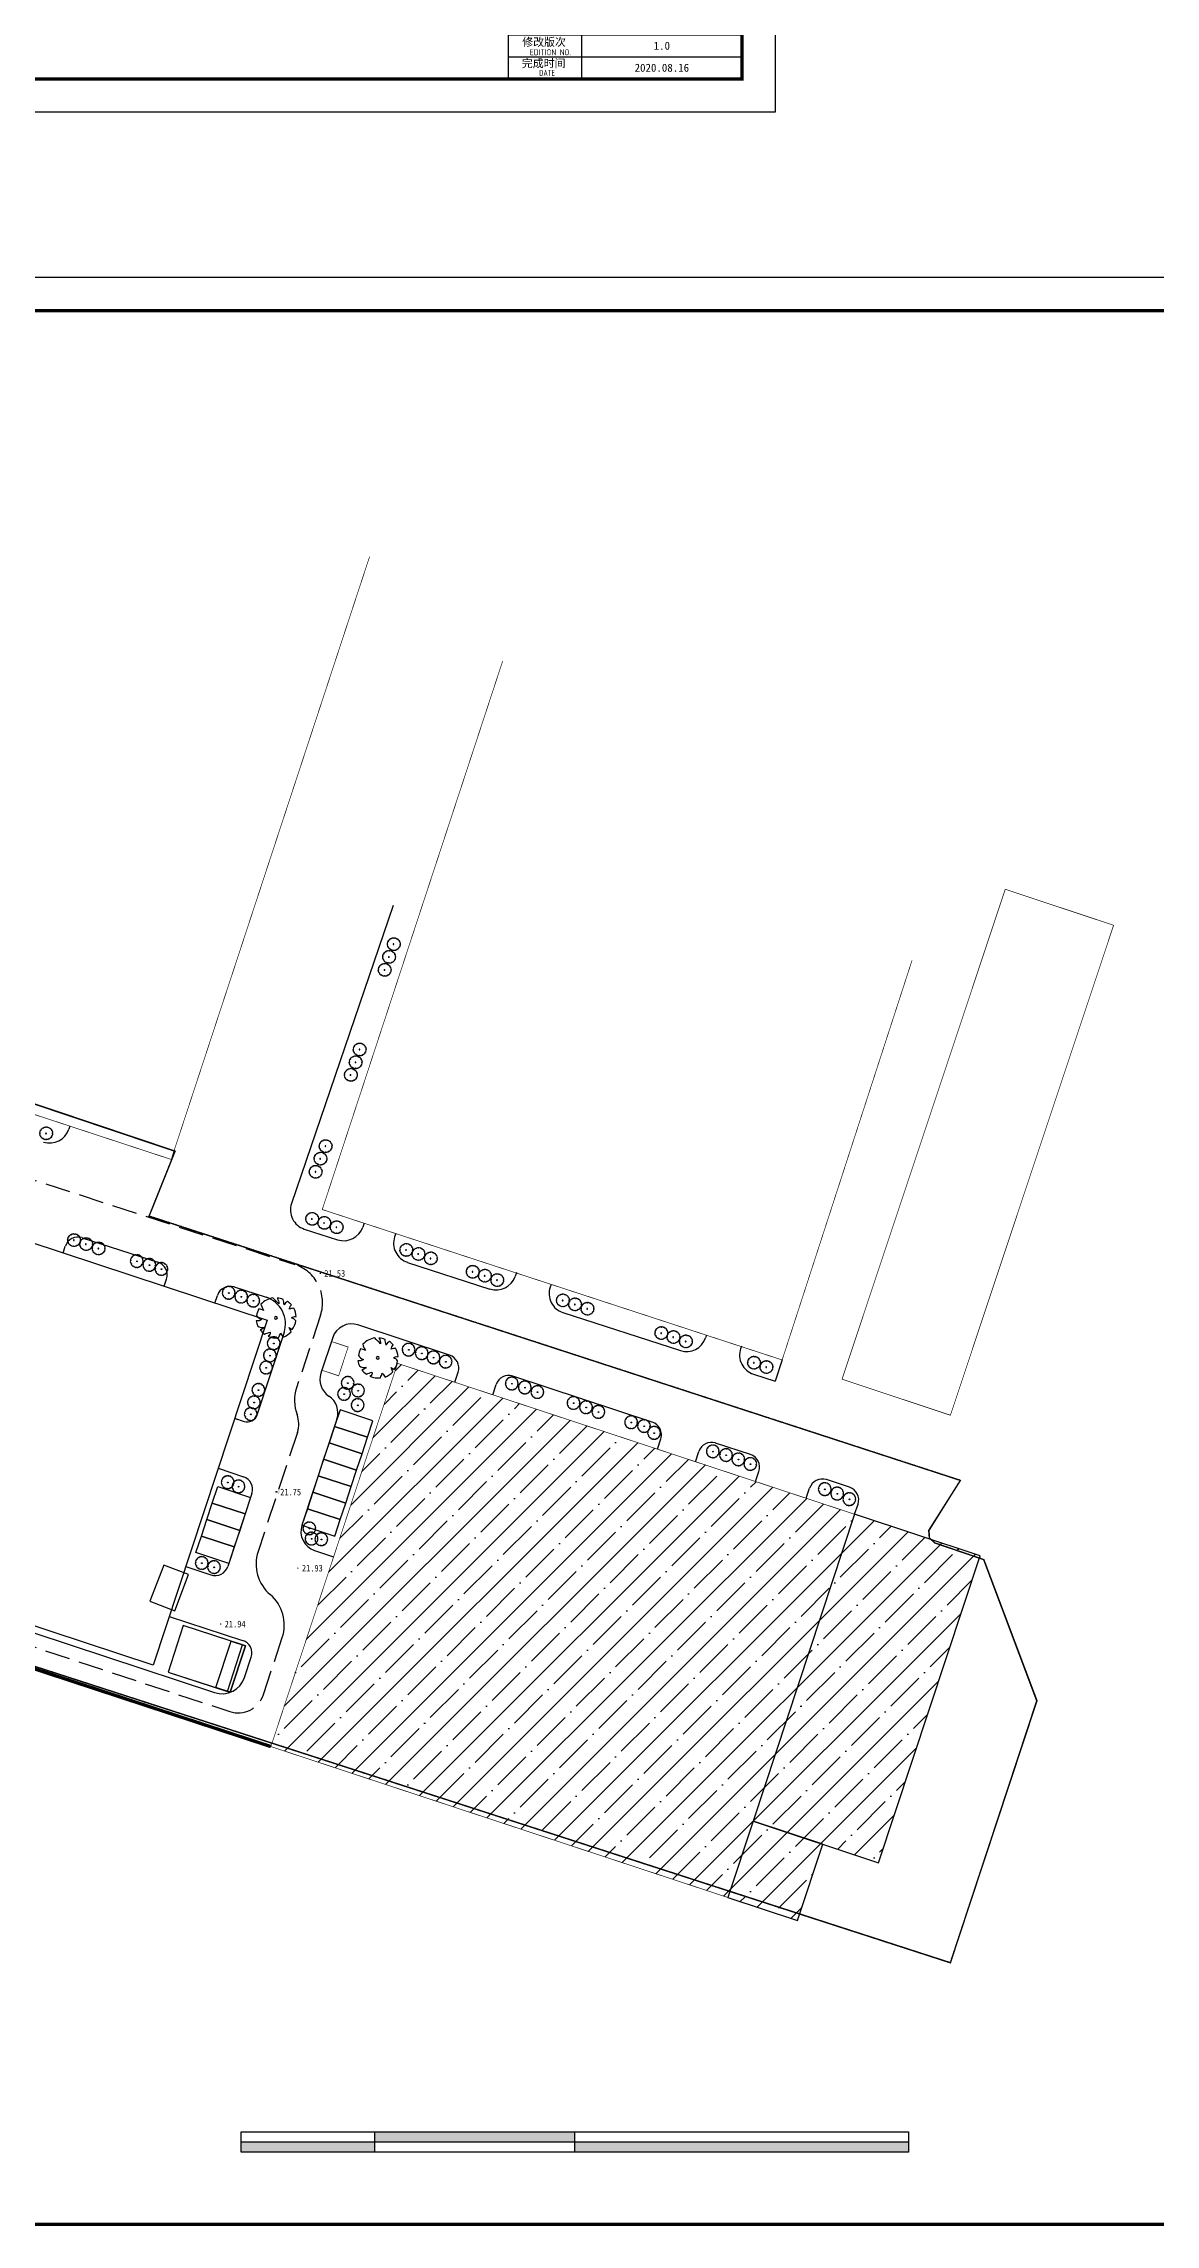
# Model space of a CAD drawing. Extents: x 422613 to 426483, y 3454133 to 3456790.
# Drawn here: x 424231 to 424397.6, y 3456098.4 to 3456425.4 of the extents above; entities that cross this region are included whole.
import ezdxf
from ezdxf.enums import TextEntityAlignment as Align

# ---------------------------------------------------------------- set-up
doc = ezdxf.new("R2010")
doc.units = 0
doc.header["$LTSCALE"] = 0.5
doc.header["$PDSIZE"] = 0.2
doc.linetypes.add('ACAD_ISO10W100', pattern=[18, 12, -3, 0, -3])
doc.linetypes.add('DASH', pattern=[0.35, 0.25, -0.1])
doc.layers.get('0').update_dxf_attribs({"linetype": 'CONTINUOUS'})
for name, color, linetype in [('0 - 新建建筑', 7, 'CONTINUOUS'), ('0 - 绿化2', 74, 'CONTINUOUS'), ('0 - 规划--用地红线', 6, 'CONTINUOUS'), ('AXIS_外部', 171, 'CONTINUOUS'), ('GCD', 1, 'CONTINUOUS'), ('JMD', 6, 'CONTINUOUS'), ('LV', 8, 'CONTINUOUS'), ('PKNG-TSRP', 83, 'CONTINUOUS'), ('PUB_TITLE', 4, 'CONTINUOUS'), ('TK', 7, 'CONTINUOUS'), ('TREE', 3, 'CONTINUOUS'), ('ZDH', 1, 'CONTINUOUS'), ('围墙线', 32, 'CONTINUOUS')]:
    doc.layers.add(name, color=color, linetype=linetype)
doc.styles.add('-宋体', font='', dxfattribs={"width": 0.8})
doc.styles.add('HT', font='rd.shx', dxfattribs={"bigfont": 'ht.shx'})
doc.styles.add('ROMANS', font='romans', dxfattribs={"width": 0.65, "height": 231.275})
doc.styles.get("Standard").update_dxf_attribs({"font": 'rs.shx', "bigfont": 'hztxt.shx'})
doc.styles.add('TSSD_REIN', font='tssdeng.shx', dxfattribs={"width": 0.7, "bigfont": 'tssdchn.shx'})
doc.styles.add('图签宋体', font='', dxfattribs={"height": 300})
doc.styles.add('图签黑体', font='simhei.ttf', dxfattribs={"height": 550})
doc.styles.add('宋体', font='')
doc.styles.add('正等线体', font='simhei.ttf')
doc.styles.get('-宋体').set_extended_font_data('SimSun')
doc.styles.get('图签宋体').set_extended_font_data('NSimSun')
doc.styles.get('宋体').set_extended_font_data('SimSun')
doc.linetypes.add('FENCELINE2', pattern='A,0.25,-0.1,[132,ltypeshp.shx,S=0.1,R=0,X=-0.1,Y=0],-0.1,1', length=1.45)

# ---------------------------------------------------------------- blocks, each defined once
blk = doc.blocks.new('$plan$00003853')
at = {"layer": '0 - 绿化2', "color": 8}
blk.add_lwpolyline([(227, 1020, -0.0647787), (482, 928, -0.1405018), (396, 691, 0.0226934), (675, 782, -0.0794517), (887, 533, 0.1678905), (592, 468, 0.0273152), (999, 345, -0.1722772), (998, -362, -0.0667229), (654, -389, -0.0623047), (849, -572, -0.091342), (592, -836, -0.1434388), (285, -705, 0.2132934), (366, -986, -0.068191), (89, -1047, -0.2787536), (-132, -757, 0.2212102), (-146, -1029, -0.0810685), (-464, -929, 0.0348218), (-501, -626, 0.431768), (-644, -818, -0.134445), (-967, -375, -0.0548289), (-808, -178, 0.035323), (-1051, -141, -0.1158472), (-1001, 342), (-767, 368), (-931, 457, -0.1207895), (-611, 836, -0.1929538), (-378, 705, 0.2486704), (-432, 953, -0.109754), (15, 1047, -0.045563), (77, 823, 0.1661264)], format="xyb", close=True, dxfattribs=at)
blk.add_circle((13, -7), 75.6, dxfattribs=at)
blk = doc.blocks.new('BRANCHD', base_point=(0.5, 0.5))
for p, q in [((0.95, 0.74), (0.93, 0.75)), ((0.96, 0.69), (0.95, 0.74)), ((0.97, 0.69), (0.96, 0.69)), ((0.99, 0.67), (0.97, 0.69)), ((0.97, 0.59), (0.99, 0.59)), ((0.97, 0.57), (0.97, 0.59)), ((1.01, 0.55), (0.97, 0.57)), ((0.98, 0.65), (0.99, 0.67)), ((1, 0.62), (0.98, 0.65)), ((0.99, 0.59), (1, 0.62)), ((1, 0.5), (1.01, 0.52)), ((1.01, 0.52), (1.01, 0.55))]:
    blk.add_line(p, q)
blk = doc.blocks.new('M_F16')
at = {"xscale": 1016, "yscale": 1016, "zscale": 1016}
for rotation in [150, 180, 120, 90, 59.99999999999999, 30, 330.0000000000001, 210, 240, 270, 300.0000000000001]:
    blk.add_blockref('BRANCHD', (3, 9), dxfattribs=dict(at, rotation=rotation))
blk.add_blockref('BRANCHD', (3, 9), dxfattribs=at)
at = {"width": 0.8, "flags": 9}
for tag in ['YSIZE', 'XSIZE']:
    blk.add_attdef(tag, (0, 0), '', height=0.2, dxfattribs=at)
blk = doc.blocks.new('SHU1')
at = {"layer": 'LV'}
for radius in [137, 92.1]:
    blk.add_circle((214, 644), radius, dxfattribs=at)
at = {"layer": 'LV', "xscale": 4.5, "yscale": 4.5, "zscale": 4.5}
blk.add_blockref('M_F16', (267, 678), dxfattribs=at)
blk = doc.blocks.new('GC200')
at = {"linetype": 'Continuous', "const_width": 0.2, "flags": 128}
blk.add_lwpolyline([(-0.1, 0, 1), (0.1, 0, 1)], format="xyb", close=True, dxfattribs=at)
blk = doc.blocks.new('A$C7F6F64A1')
h = blk.add_hatch(color=256)
h.paths.add_polyline_path([(20.95, 7.35), (0.95, 7.35), (0.95, 5.85), (20.95, 5.85)])
h.paths.add_polyline_path([(50.95, 8.85), (20.95, 8.85), (20.95, 7.35), (50.95, 7.35)])
h.paths.add_polyline_path([(100.95, 7.35), (50.95, 7.35), (50.95, 5.85), (100.95, 5.85)])
for p, q in [((0.95, 5.85), (0.95, 8.85)), ((0.95, 7.35), (100.95, 7.35)), ((20.95, 5.85), (20.95, 8.85)), ((50.95, 5.85), (50.95, 8.85))]:
    blk.add_line(p, q)
blk.add_lwpolyline([(0.95, 8.85), (100.95, 8.85), (100.95, 5.85), (0.95, 5.85)], close=True)
blk = doc.blocks.new('GeYuanFrame_78423512', base_point=(20.09, 4.53))
at = {"layer": 'TK'}
blk.add_lwpolyline([(20.09, 4.53), (20.09, 598.53), (861.09, 598.53), (861.09, 4.53)], close=True, dxfattribs=at)
at = {"layer": 'TK', "const_width": 1}
blk.add_lwpolyline([(45.09, 588.53), (851.09, 588.53), (851.09, 14.53), (45.09, 14.53)], close=True, dxfattribs=at)
blk = doc.blocks.new('A$C053D6479')
at = {"layer": 'PUB_TITLE'}
h = blk.add_hatch(color=256, dxfattribs=at)
h.dxf.hatch_style = 1
edge = h.paths.add_edge_path()
edge.add_spline(control_points=[(1310, 579), (1216, 662), (1118, 742), (1026, 827)], knot_values=[14, 14, 14, 14, 15, 15, 15, 15], degree=3, periodic=0)
edge.add_spline(control_points=[(1026, 827), (1105, 920), (1188, 1008), (1266, 1102)], knot_values=[13, 13, 13, 13, 14, 14, 14, 14], degree=3, periodic=0)
edge.add_spline(control_points=[(1266, 1102), (1258, 1111), (1249, 1119), (1239, 1116)], knot_values=[12, 12, 12, 12, 13, 13, 13, 13], degree=3, periodic=0)
edge.add_spline(control_points=[(1239, 1116), (1210, 1107), (1179, 1092), (1144, 1077)], knot_values=[11, 11, 11, 11, 12, 12, 12, 12], degree=3, periodic=0)
edge.add_spline(control_points=[(1144, 1077), (1109, 1063), (1069, 1053), (1047, 1038)], knot_values=[10, 10, 10, 10, 11, 11, 11, 11], degree=3, periodic=0)
edge.add_spline(control_points=[(1047, 1038), (1028, 1026), (1007, 992), (991, 972)], knot_values=[9, 9, 9, 9, 10, 10, 10, 10], degree=3, periodic=0)
edge.add_spline(control_points=[(991, 972), (942, 913), (899, 868), (849, 810)], knot_values=[8, 8, 8, 8, 9, 9, 9, 9], degree=3, periodic=0)
edge.add_spline(control_points=[(849, 810), (842, 801), (822, 776), (822, 775)], knot_values=[7, 7, 7, 7, 8, 8, 8, 8], degree=3, periodic=0)
edge.add_spline(control_points=[(822, 775), (823, 771), (848, 752), (859, 744)], knot_values=[6, 6, 6, 6, 7, 7, 7, 7], degree=3, periodic=0)
edge.add_spline(control_points=[(859, 744), (949, 670), (1035, 592), (1122, 521)], knot_values=[5, 5, 5, 5, 6, 6, 6, 6], degree=3, periodic=0)
edge.add_spline(control_points=[(1122, 521), (1153, 527), (1185, 530), (1217, 533)], knot_values=[4, 4, 4, 4, 5, 5, 5, 5], degree=3, periodic=0)
edge.add_spline(control_points=[(1217, 533), (1246, 535), (1293, 532), (1316, 542)], knot_values=[3, 3, 3, 3, 4, 4, 4, 4], degree=3, periodic=0)
edge.add_spline(control_points=[(1316, 542), (1327, 547), (1338, 565), (1349, 579)], knot_values=[2, 2, 2, 2, 3, 3, 3, 3], degree=3, periodic=0)
edge.add_spline(control_points=[(1349, 579), (1423, 670), (1507, 759), (1572, 848)], knot_values=[1, 1, 1, 1, 2, 2, 2, 2], degree=3, periodic=0)
edge.add_spline(control_points=[(1572, 848), (1564, 852), (1561, 861), (1551, 862)], knot_values=[0, 0, 0, 0, 1, 1, 1, 1], degree=3, periodic=0)
edge.add_spline(control_points=[(1551, 862), (1469, 769), (1393, 671), (1310, 579)], knot_values=[15, 15, 15, 15, 16, 16, 16, 16], degree=3, periodic=0)
at = {"layer": 'TK'}
for points, knots in [([(1031, 1298), (1066, 1286), (1054, 1262), (1045, 1224), (1036, 1188), (1031, 1158), (1024, 1121), (1020, 1104), (1017, 1085), (1012, 1071), (1004, 1052), (976, 1026), (956, 1003), (906, 946), (866, 899), (814, 839), (806, 829), (789, 806), (787, 806), (777, 804), (728, 856), (719, 864), (651, 922), (580, 978), (514, 1036), (509, 1106), (488, 1176), (479, 1247), (570, 1343), (663, 1436), (758, 1526), (764, 1523), (768, 1518), (774, 1515), (693, 1422), (599, 1343), (520, 1249), (607, 1171), (698, 1096), (789, 1021), (874, 1109), (950, 1206), (1031, 1298)], [0, 0, 0, 0, 1, 1, 1, 2, 2, 2, 3, 3, 3, 4, 4, 4, 5, 5, 5, 6, 6, 6, 7, 7, 7, 8, 8, 8, 9, 9, 9, 10, 10, 10, 11, 11, 11, 12, 12, 12, 13, 13, 13, 14, 14, 14, 14]), ([(555, 949), (624, 891), (699, 833), (760, 773), (689, 691), (614, 604), (539, 517), (529, 505), (516, 487), (506, 482), (492, 475), (469, 472), (452, 467), (416, 456), (383, 448), (342, 438), (323, 433), (297, 422), (293, 440), (291, 452), (313, 470), (322, 480), (400, 566), (477, 652), (553, 736), (460, 815), (366, 894), (270, 970), (183, 883), (101, 791), (16, 703), (-18, 714), (9, 735), (28, 755), (103, 838), (192, 930), (266, 1005), (319, 1009), (387, 1005), (442, 1007), (456, 1008), (472, 1011), (485, 1007), (507, 1000), (534, 967), (555, 949)], [0, 0, 0, 0, 1, 1, 1, 2, 2, 2, 3, 3, 3, 4, 4, 4, 5, 5, 5, 6, 6, 6, 7, 7, 7, 8, 8, 8, 9, 9, 9, 10, 10, 10, 11, 11, 11, 12, 12, 12, 13, 13, 13, 14, 14, 14, 15, 15, 15, 15]), ([(1097, 490), (1100, 425), (1106, 361), (1107, 294), (1018, 207), (925, 121), (830, 33), (818, 21), (800, 0), (787, 0), (768, -1), (725, 49), (712, 60), (662, 103), (616, 143), (568, 186), (545, 207), (518, 224), (499, 250), (501, 259), (511, 261), (516, 267), (609, 192), (696, 111), (785, 33), (883, 118), (977, 208), (1070, 298), (992, 373), (892, 456), (803, 534), (791, 544), (768, 561), (766, 569), (761, 588), (776, 634), (780, 655), (785, 690), (788, 721), (795, 746), (897, 661), (998, 576), (1097, 490)], [0, 0, 0, 0, 1, 1, 1, 2, 2, 2, 3, 3, 3, 4, 4, 4, 5, 5, 5, 6, 6, 6, 7, 7, 7, 8, 8, 8, 9, 9, 9, 10, 10, 10, 11, 11, 11, 12, 12, 12, 13, 13, 13, 14, 14, 14, 14]), ([(1551, 862), (1561, 861), (1564, 852), (1572, 848), (1507, 759), (1423, 670), (1349, 579), (1338, 565), (1327, 547), (1316, 542), (1293, 532), (1246, 535), (1217, 533), (1185, 530), (1153, 527), (1122, 521), (1035, 592), (949, 670), (859, 744), (848, 752), (823, 771), (822, 775), (822, 776), (842, 801), (849, 810), (899, 868), (942, 913), (991, 972), (1007, 992), (1028, 1026), (1047, 1038), (1069, 1053), (1109, 1063), (1144, 1077), (1179, 1092), (1210, 1107), (1239, 1116), (1249, 1119), (1258, 1111), (1266, 1102), (1188, 1008), (1105, 920), (1026, 827), (1118, 742), (1216, 662), (1310, 579), (1393, 671), (1469, 769), (1551, 862)], [0, 0, 0, 0, 1, 1, 1, 2, 2, 2, 3, 3, 3, 4, 4, 4, 5, 5, 5, 6, 6, 6, 7, 7, 7, 8, 8, 8, 9, 9, 9, 10, 10, 10, 11, 11, 11, 12, 12, 12, 13, 13, 13, 14, 14, 14, 15, 15, 15, 16, 16, 16, 16])]:
    blk.add_open_spline(points, degree=3, knots=knots, dxfattribs=at)
blk = doc.blocks.new('GeYuanFrame_87234304', base_point=(18.76, 4.34))
at = {"layer": 'PUB_TITLE'}
for points in [[(554.76, 235.14), (554.76, 292.54)], [(578.76, 235.14), (578.76, 292.54)], [(554.76, 202.14), (554.76, 229.64)], [(578.76, 202.14), (578.76, 229.64)], [(554.76, 14.34), (554.76, 111.14)]]:
    blk.add_lwpolyline(points, dxfattribs=at)
at = {"layer": 'TK'}
for p, q in [((43.76, 414.34), (602.76, 414.34)), ((532.76, 316.74), (602.76, 316.74)), ((532.76, 284.34), (602.76, 284.34)), ((532.76, 276.14), (602.76, 276.14)), ((532.76, 267.94), (602.76, 267.94)), ((532.76, 259.74), (602.76, 259.74)), ((532.76, 251.54), (602.76, 251.54)), ((532.76, 243.34), (602.76, 243.34)), ((532.76, 235.14), (602.76, 235.14)), ((532.76, 235.14), (602.76, 235.14)), ((532.76, 102.34), (602.76, 102.34)), ((532.76, 93.54), (602.76, 93.54)), ((532.76, 84.74), (554.76, 84.74)), ((532.76, 84.74), (602.76, 84.74)), ((532.76, 67.18), (602.76, 67.18)), ((532.76, 67.14), (602.76, 67.14)), ((532.76, 60.58), (602.76, 60.58)), ((532.76, 53.98), (602.76, 53.98)), ((532.76, 47.38), (602.76, 47.38)), ((532.76, 40.78), (602.76, 40.78)), ((532.76, 34.18), (602.76, 34.18)), ((532.76, 27.58), (602.76, 27.58)), ((532.76, 20.98), (602.76, 20.98)), ((532.76, 14.34), (602.76, 14.34))]:
    blk.add_line(p, q, dxfattribs=at)
for points in [[(18.76, 424.34), (612.76, 424.34), (612.76, 4.34), (18.76, 4.34), (18.76, 424.34)], [(532.76, 292.54), (602.76, 292.54)], [(532.76, 235.14), (602.76, 235.14)], [(532.76, 229.64), (602.76, 229.64)], [(532.76, 224.14), (602.76, 224.14)], [(532.76, 218.64), (602.76, 218.64)], [(532.76, 213.14), (602.76, 213.14)], [(532.76, 207.64), (602.76, 207.64)], [(532.76, 202.14), (602.76, 202.14)], [(532.76, 196.64), (602.76, 196.64)], [(532.76, 151.14), (602.76, 151.14)]]:
    blk.add_lwpolyline(points, dxfattribs=at)
at = {"layer": 'TK', "const_width": 1}
blk.add_lwpolyline([(602.76, 414.34), (43.76, 414.34), (43.76, 14.34), (602.76, 14.34)], close=True, dxfattribs=at)
at = {"layer": 'TK'}
for points, const_width in [([(532.76, 414.34), (532.76, 14.34)], 0.4), ([(532.76, 356.95), (602.76, 356.95)], 0.35), ([(532.76, 292.54), (602.76, 292.54)], 0.35), ([(532.76, 292.54), (602.76, 292.54)], 0.35), ([(532.76, 235.14), (602.76, 235.14)], 0.35), ([(532.76, 202.14), (602.76, 202.14)], 0.35), ([(532.76, 156.64), (602.76, 156.64)], 0.35), ([(532.76, 111.14), (602.76, 111.14)], 0.35), ([(532.76, 67.18), (602.76, 67.18)], 0.35)]:
    blk.add_lwpolyline(points, dxfattribs=dict(at, const_width=const_width))
at = {"layer": 'PUB_TITLE', "xscale": 0.01000000000021828, "yscale": 0.01000000000021828, "zscale": 0.01}
blk.add_blockref('A$C053D6479', (559.86, 336.08), dxfattribs=at)
at = {"layer": 'TK', "style": '图签宋体'}
for s, height, p in [('总平面', 2.4, (534.9, 409.1)), ('类   别', 2.4, (537.65, 287.9)), ('姓   名', 2.4, (560.87, 287.9)), ('签   名', 2.4, (584.35, 287.9)), ('审   定', 2.4, (537.65, 279.7)), ('审   核', 2.4, (537.65, 271.5)), ('项目负责人', 2.4, (535.8, 263.3)), ('专业负责人', 2.4, (535.56, 255.1)), ('校   对', 2.4, (538.06, 246.9)), ('设   计', 2.4, (538.03, 238.7)), ('专业会签', 2.4, (536.79, 231.05)), ('结  构', 1.44, (536.28, 221.42)), ('建  筑', 1.44, (536.28, 226.92)), ('给排水', 1.44, (536.28, 215.92)), ('电  气', 1.44, (536.28, 210.42)), ('暖  通', 1.44, (536.28, 204.92)), ('单 位 出 图 专 用 章 盖 章', 2.4, (544.39, 198.16)), ('本图未盖章无效', 2.4, (556.1, 158.51)), ('个 人 执 业 专 用 章 盖 章', 2.4, (545.19, 152.58)), ('本图未盖章无效', 2.4, (556.1, 113.01)), ('建设单位', 2.4, (537.06, 106.14)), ('工程名称', 2.4, (537.14, 97.93)), ('子项名称', 2.4, (537.52, 88.95)), ('图    名', 2.4, (537.3, 75.3)), ('工程编号', 2.4, (537.44, 63.58)), ('子项编号', 2.4, (537.44, 57)), ('专    业', 2.4, (537.68, 50.69)), ('图    号', 2.4, (537.69, 43.58)), ('设计阶段', 2.4, (537.12, 37.12)), ('比    例', 2.4, (537.26, 30.44)), ('修改版次', 2.4, (536.91, 24.22)), ('完成时间', 2.4, (536.79, 17.83))]:
    blk.add_text(s, height=height, dxfattribs=at).set_placement(p)
at = {"layer": 'TK'}
for s, height, style, width, p in [('SITE PLAN', 1.697, 'ROMANS', 0.76, (535.02, 406.31)), ('建筑行业（建筑工程）甲级           证书编号:A133002877', 2.2, '-宋体', 0.8, (533.67, 311.64)), ('风景园林工程设计专项甲级           证书编号:A133002877', 2.2, '-宋体', 0.8, (533.67, 307.62)), ('城乡规划编制资质乙级        证书编号:[浙]城规编(142069)', 2.2, '-宋体', 0.8, (533.67, 303.63)), ('市政行业（给水工程、排水工程）乙级 证书编号:A233029948', 2.2, '-宋体', 0.8, (533.67, 299.55)), ('市政行业（道路工程、桥梁工程）乙级 证书编号:A233029948', 2.2, '-宋体', 0.8, (533.67, 295.5)), ('CATEGORY', 1.8, 'TSSD_REIN', 0.7, (539.99, 284.98)), ('NAME', 1.8, 'TSSD_REIN', 0.7, (565.18, 284.98)), ('SIGNATURE', 1.8, 'TSSD_REIN', 0.7, (587.34, 284.98)), ('AUTHORIZED FOR ISSUE BY', 1.8, 'TSSD_REIN', 0.7, (533.79, 276.98)), ('REVIEWED BY', 1.8, 'TSSD_REIN', 0.7, (539.03, 268.72)), ('PROJECT DIRECTOR', 1.8, 'TSSD_REIN', 0.7, (537.22, 260.55)), ('DISCIPLINE RESPONSIBLE BY', 1.8, 'TSSD_REIN', 0.7, (533.25, 252.28)), ('CHECKED BY', 1.8, 'TSSD_REIN', 0.7, (539.42, 244.25)), ('DESIGNED BY', 1.8, 'TSSD_REIN', 0.7, (539.43, 236.08)), ('CONFIRMED BY', 1.8, 'TSSD_REIN', 0.7, (554.61, 231.23)), ('ARCHITECTURE', 1.08, 'TSSD_REIN', 0.7, (536.32, 225.15)), ('STRUCTURE', 1.08, 'TSSD_REIN', 0.7, (536.32, 219.65)), ('ARCHITECTURE', 1.08, 'TSSD_REIN', 0.7, (536.32, 214.15)), ('ARCHITECTURE', 1.08, 'TSSD_REIN', 0.7, (536.32, 208.65)), ('ARCHITECTURE', 1.08, 'TSSD_REIN', 0.7, (536.32, 203.15)), ('OWNER', 1.8, 'TSSD_REIN', 0.7, (541.65, 103.29)), ('PROJECT', 1.8, 'TSSD_REIN', 0.7, (540.19, 94.83)), ('SUB-PROJECT', 1.8, 'TSSD_REIN', 0.7, (539.53, 86.11)), ('DRAWING TITLE', 1.8, 'TSSD_REIN', 0.7, (538.64, 72.34)), ('PRO N0.', 1.8, 'TSSD_REIN', 0.7, (541.68, 60.96)), ('SUBITEM NO.', 1.8, 'TSSD_REIN', 0.7, (539.82, 54.39)), ('PROFESSIONAL', 1.8, 'TSSD_REIN', 0.8, (538.55, 47.95)), ('DRAWING NO.', 1.8, 'TSSD_REIN', 0.7, (539.86, 41.26)), ('STAGE', 1.8, 'TSSD_REIN', 0.7, (541.76, 34.84)), ('SCALE', 1.8, 'TSSD_REIN', 0.7, (542.05, 28.23)), ('EDITION NO.', 1.8, 'TSSD_REIN', 0.8, (539.2, 21.45)), ('DATE', 1.8, 'TSSD_REIN', 0.7, (542, 15.26))]:
    blk.add_text(s, height=height, dxfattribs=dict(at, style=style, width=width)).set_placement(p)
for s, height, style, width, p in [('浙江华越设计股份有限公司', 3.96, 'HT', 0.9, (567.74, 328.97)), ('ZHEJIANG HOY DESIGN CO.,LTD', 2.8, '图签黑体', 1.11, (567.73, 323.1))]:
    blk.add_text(s, height=height, dxfattribs=dict(at, style=style, width=width)).set_placement(p, align=Align.MIDDLE)
at = {"layer": 'TK', "char_height": 2.4, "attachment_point": 5, "style": '图签宋体'}
for s, insert, width in [('张矗', (566.76, 280.21), 24), ('朱光中', (566.76, 272.04), 24), ('钟高华', (566.76, 263.84), 24), ('朱光中', (566.76, 255.57), 24), ('吴成望', (566.76, 247.44), 24), ('陈凯', (566.76, 239.24), 24), ('安徽鑫普瑞复合材料有限公司', (578.76, 106.74), 48), ('安徽鑫普瑞复合材料有限公司新建厂区', (578.76, 97.94), 48), ('总平面布置图', (578.76, 89.14), 48), ('设计施工总说明', (578.76, 75.94), 48), ('2020-HYAJLF-0734', (578.76, 63.88), 48), ('2020-HYAJLF-0734S-a-001', (578.76, 57.28), 48), ('给排水', (578.76, 50.68), 48), ('水总施-01', (578.76, 44.08), 48), ('施工图设计', (578.76, 37.48), 48), ('1:0.5', (578.76, 30.88), 48), ('1.0', (578.76, 24.28), 48), ('2020.08.16', (578.76, 17.69), 48)]:
    blk.add_mtext(s, dxfattribs=dict(at, insert=insert, width=width))

msp = doc.modelspace()

# ---------------------------------------------------------------- hatches: boundary and pattern name
at = {"linetype": 'Continuous'}
h = msp.add_hatch(dxfattribs=at)
h.set_pattern_fill('ANSI35', color=8, scale=1.5, style=0)
h.set_pattern_definition([(45, (854.157, 546.0137), (-3.3675960454, 3.3675960454), []), (45, (857.5247, 546.0137), (-3.3675960454, 3.3675960454), [5.953125, -1.190625, 0, -1.190625])])
h.paths.add_polyline_path([(424284.05, 3456227.49), (424352.56, 3456204.86), (424333.57, 3456147.38), (424265.06, 3456170.02)])
h.paths.add_polyline_path([(424352.56, 3456204.86), (424371.36, 3456198.65), (424356.15, 3456152.61), (424347.78, 3456155.37), (424344.01, 3456143.93), (424333.57, 3456147.38)])

# ---------------------------------------------------------------- linework, layer by layer
at = {"color": 1, "linetype": 'Continuous', "flags": 128}
msp.add_lwpolyline([(424250.7, 3456259.29), (424122.68, 3456302.33), (424093.01, 3456227.85), (424220.88, 3456184.9), (424366.91, 3456137.61), (424379.89, 3456176.9), (424371.93, 3456198.05), (424364.59, 3456200.55), (424363.77, 3456201.3), (424363.7, 3456202.41), (424368.4, 3456209.94), (424246.81, 3456249.57)], close=True, dxfattribs=at)
at = {"layer": '0 - 新建建筑', "const_width": 0.1}
for points in [[(424188.27, 3456378.58), (424158.53, 3456288.2), (424250.12, 3456258.07), (424279.85, 3456348.46)], [(424299.8, 3456332.81), (424272.76, 3456250.56), (424341.69, 3456228), (424361.16, 3456287.93)]]:
    msp.add_lwpolyline(points, dxfattribs=at)
for points in [[(424350.67, 3456225.12), (424366.91, 3456219.71), (424391.37, 3456293.19), (424375.13, 3456298.59)], [(424274.13, 3456230.77), (424276.64, 3456229.94), (424275.22, 3456225.63), (424272.71, 3456226.46)], [(424284.05, 3456227.49), (424352.56, 3456204.86), (424333.57, 3456147.38), (424265.06, 3456170.02)], [(424352.56, 3456204.86), (424371.36, 3456198.65), (424356.15, 3456152.61), (424347.78, 3456155.37), (424344.01, 3456143.93), (424333.57, 3456147.38)]]:
    msp.add_lwpolyline(points, close=True, dxfattribs=at)
at = {"layer": '0 - 新建建筑'}
for points in [[(424218.45, 3456249.16), (424264.49, 3456233.96), (424247.4, 3456182.23), (424201.36, 3456197.43)], [(424251.91, 3456188.17), (424249.64, 3456181.19), (424258.94, 3456178.16), (424261.25, 3456185.14)], [(424259.12, 3456185.83), (424261.25, 3456185.14), (424258.95, 3456178.17), (424256.82, 3456178.86)]]:
    msp.add_lwpolyline(points, close=True, dxfattribs=at)
at = {"layer": '0 - 规划--用地红线', "color": 1, "linetype": 'ACAD_ISO10W100', "ltscale": 2, "const_width": 0.2}
msp.add_lwpolyline([(424250.7, 3456259.29), (424122.68, 3456302.33), (424093.01, 3456227.85), (424220.88, 3456184.9), (424366.91, 3456137.61), (424379.89, 3456176.9), (424371.93, 3456198.05), (424364.59, 3456200.55), (424363.77, 3456201.3), (424363.7, 3456202.41), (424368.4, 3456209.94), (424246.81, 3456249.57)], close=True, dxfattribs=at)
at = {"layer": '0 - 规划--用地红线', "color": 1, "linetype": 'ACAD_ISO10W100', "ltscale": 0.0005}
msp.add_lwpolyline([(424250.7, 3456259.29), (424122.68, 3456302.33), (424093.01, 3456227.85), (424220.88, 3456184.9), (424366.91, 3456137.61), (424379.89, 3456176.9), (424371.93, 3456198.05), (424364.59, 3456200.55), (424363.77, 3456201.3), (424363.7, 3456202.41), (424368.4, 3456209.94), (424246.81, 3456249.57)], close=True, dxfattribs=at)
at = {"layer": 'AXIS_外部', "color": 8}
for p, q in [((424283.37, 3456296.17), (424268.15, 3456251.46)), ((424234.93, 3456263.07), (424234.77, 3456262.59)), ((424279.03, 3456248.52), (424278.82, 3456247.91)), ((424233.91, 3456244.02), (424234.25, 3456245.06)), ((424236.77, 3456246.34), (424248.14, 3456242.65)), ((424270.06, 3456247.64), (424275.06, 3456246.03)), ((424283.78, 3456246.98), (424283.61, 3456246.46)), ((424285.53, 3456242.64), (424297.9, 3456238.64)), ((424249.07, 3456239.05), (424249.42, 3456240.12)), ((424259.55, 3456238.95), (424264.34, 3456237.4)), ((424301.86, 3456241.11), (424301.66, 3456240.53)), ((424307.06, 3456239.33), (424306.92, 3456238.92)), ((424256.66, 3456236.54), (424257.04, 3456237.68)), ((424308.84, 3456235.1), (424326.44, 3456229.41)), ((424267.03, 3456232.1), (424262.95, 3456219.73)), ((424291.85, 3456228.72), (424278.11, 3456233.26)), ((424330.35, 3456231.71), (424330.21, 3456231.3)), ((424274.33, 3456231.35), (424272.57, 3456226.02)), ((424335.6, 3456230.06), (424335.47, 3456229.69)), ((424292.61, 3456224.66), (424293.12, 3456226.19)), ((424322.23, 3456218.68), (424301.34, 3456225.58)), ((424337.39, 3456225.87), (424340.66, 3456224.82)), ((424341.69, 3456228), (424340.66, 3456224.82)), ((424298.31, 3456222.78), (424298.81, 3456224.31)), ((424259.63, 3456219.25), (424260.1, 3456219.09)), ((424259.63, 3456219.25), (424261.05, 3456218.78)), ((424274.96, 3456219.13), (424269.71, 3456203.23)), ((424322.99, 3456214.63), (424323.5, 3456216.16)), ((424336.95, 3456213.82), (424331.72, 3456215.54)), ((424257.15, 3456211.75), (424260.95, 3456210.49)), ((424328.69, 3456212.74), (424329.19, 3456214.27)), ((424337.71, 3456209.76), (424338.22, 3456211.29)), ((424345.31, 3456207.25), (424345.81, 3456208.78)), ((424351.79, 3456208.91), (424348.34, 3456210.05)), ((424262.22, 3456207.96), (424258.61, 3456197.05)), ((424352.56, 3456204.86), (424353.07, 3456206.39)), ((424271.62, 3456199.44), (424274.47, 3456198.49)), ((424203.71, 3456195.61), (424256.62, 3456178.12)), ((424252.29, 3456197.03), (424256.08, 3456195.77)), ((424249.81, 3456189.53), (424260.83, 3456185.95)), ((424261.11, 3456180.38), (424262.11, 3456183.42))]:
    msp.add_line(p, q, dxfattribs=at)
at = {"layer": 'AXIS_外部', "color": 8, "linetype": 'DASH', "ltscale": 30}
for p, q in [((424161.41, 3456277.07), (424268.66, 3456242.31)), ((424272.51, 3456234.72), (424268.9, 3456223.8)), ((424269.04, 3456217.14), (424263.14, 3456199.28)), ((424201.37, 3456194.27), (424258.89, 3456175.27)), ((424263.95, 3456177.81), (424266.77, 3456186.36))]:
    msp.add_line(p, q, dxfattribs=at)
at = {"layer": 'AXIS_外部', "color": 8}
for centre, radius, start, end in [((424231.92, 3456263.53), 3, 252.0388, 341.79), ((424270.99, 3456250.49), 3, 161.2009, 252.0837), ((424275.98, 3456248.88), 3, 252.0837, 341.2009), ((424236.15, 3456244.44), 2, 72.0388, 161.7171), ((424286.45, 3456245.5), 3, 161.2009, 252.0837), ((424247.52, 3456240.75), 2, 341.7171, 72.0388), ((424258.94, 3456237.05), 2, 72.0388, 161.7171), ((424298.82, 3456241.5), 3, 252.0837, 341.2009), ((424309.76, 3456237.96), 3, 161.2009, 252.0837), ((424263.05, 3456233.41), 4.19, 341.7171, 72.0388), ((424277.17, 3456230.41), 3, 71.7171, 161.7171), ((424291.22, 3456226.82), 2, 341.7171, 71.7171), ((424327.37, 3456232.27), 3, 252.0837, 341.2009), ((424338.31, 3456228.73), 3, 161.2009, 252.0837), ((424275.41, 3456225.08), 3, 161.7171, 236.647), ((424300.71, 3456223.68), 2, 71.7171, 161.7171), ((424272.11, 3456220.07), 3, 341.7171, 56.647), ((424261.52, 3456220.2), 1.5, 251.7171, 341.7171), ((424321.6, 3456216.78), 2, 341.7171, 71.7171), ((424331.09, 3456213.65), 2, 71.7171, 161.7171), ((424336.32, 3456211.92), 2, 341.7171, 71.7171), ((424260.32, 3456208.59), 2, 341.7171, 71.7171), ((424347.71, 3456208.15), 2, 71.7171, 161.7171), ((424351.17, 3456207.01), 2, 341.7171, 71.7171), ((424272.56, 3456202.28), 3, 161.7171, 251.7171), ((424256.71, 3456197.67), 2, 251.7171, 341.7171), ((424260.22, 3456184.05), 2, 341.7171, 72.0383), ((424257.74, 3456181.49), 3.55, 251.7171, 341.7171)]:
    msp.add_arc(centre, radius, start, end, dxfattribs=at)
at = {"layer": 'AXIS_外部', "color": 8, "linetype": 'DASH', "ltscale": 30}
for centre, radius, start, end in [((424266.81, 3456236.6), 6, 341.7171, 72.0388), ((424260.15, 3456179.07), 4, 251.7171, 341.7171)]:
    msp.add_arc(centre, radius, start, end, dxfattribs=at)
at = {"layer": 'AXIS_外部', "color": 8, "linetype": 'Continuous', "ltscale": 30}
for centre, radius, start, end in [((424274.6, 3456221.92), 6, 161.7171, 200.6393), ((424265.24, 3456218.39), 4, 341.7171, 20.6393)]:
    msp.add_arc(centre, radius, start, end, dxfattribs=at)
at = {"layer": 'AXIS_外部', "color": 8, "linetype": 'Continuous'}
for centre, start, end in [((424268.84, 3456197.39), 161.7171, 229.6928), ((424261.07, 3456188.24), 341.7171, 49.6928)]:
    msp.add_arc(centre, 6, start, end, dxfattribs=at)
at = {"layer": 'JMD', "linetype": 'Continuous', "flags": 128}
for points in [[(424352.56, 3456204.86), (424337.35, 3456158.82), (424356.15, 3456152.61), (424371.36, 3456198.65)], [(424347.78, 3456155.37), (424337.35, 3456158.82), (424333.57, 3456147.38), (424344.01, 3456143.93)]]:
    msp.add_lwpolyline(points, close=True, dxfattribs=at)
at = {"layer": 'JMD', "color": 250, "linetype": 'Continuous', "flags": 128}
for points in [[(424249.02, 3456197.24), (424246.93, 3456191.82), (424250.64, 3456190.39), (424252.73, 3456195.81)], [(424249.64, 3456181.19), (424258.54, 3456178.3), (424260.81, 3456185.28), (424251.91, 3456188.17)]]:
    msp.add_lwpolyline(points, close=True, dxfattribs=at)
at = {"layer": 'PKNG-TSRP', "color": 8}
for points in [[(424279.54, 3456216.41), (424280.36, 3456218.88), (424275.42, 3456220.51), (424274.6, 3456218.04)], [(424277.91, 3456211.47), (424278.73, 3456213.94), (424273.79, 3456215.57), (424272.97, 3456213.1)], [(424278.73, 3456213.94), (424279.54, 3456216.41), (424274.6, 3456218.04), (424273.79, 3456215.57)], [(424277.09, 3456209), (424277.91, 3456211.47), (424272.97, 3456213.1), (424272.16, 3456210.63)], [(424256.27, 3456206.54), (424257.09, 3456209.01), (424262.02, 3456207.38), (424261.21, 3456204.91)], [(424276.28, 3456206.53), (424277.09, 3456209), (424272.16, 3456210.63), (424271.34, 3456208.16)], [(424255.46, 3456204.07), (424256.27, 3456206.54), (424261.21, 3456204.91), (424260.39, 3456202.44)], [(424274.65, 3456201.59), (424275.46, 3456204.06), (424270.53, 3456205.69), (424269.71, 3456203.23)], [(424275.46, 3456204.06), (424276.28, 3456206.53), (424271.34, 3456208.16), (424270.53, 3456205.69)], [(424254.64, 3456201.6), (424255.46, 3456204.07), (424260.39, 3456202.44), (424259.58, 3456199.97)], [(424253.82, 3456199.13), (424254.64, 3456201.6), (424259.58, 3456199.97), (424258.76, 3456197.5)]]:
    msp.add_lwpolyline(points, close=True, dxfattribs=at)
at = {"layer": 'ZDH', "linetype": 'Continuous'}
msp.add_point((424265.86, 3456208.2, 21.75), dxfattribs=at)
at = {"layer": '围墙线', "color": 41, "linetype": 'FENCELINE2', "ltscale": 10, "const_width": 0.5}
msp.add_lwpolyline([(424265.06, 3456170.02), (424092.67, 3456226.74), (424111.8, 3456275.41)], dxfattribs=at)

# ---------------------------------------------------------------- block references
at = {"linetype": 'Continuous', "xscale": 0.5, "yscale": 0.5, "zscale": 0.5}
for name, p in [('GeYuanFrame_87234304', (424043.66, 3456415.11)), ('GeYuanFrame_78423512', (424043.66, 3456093.38))]:
    msp.add_blockref(name, p, dxfattribs=at)
msp.add_blockref('A$C7F6F64A1', (424259.68, 3456103.37))
at = {"layer": '0 - 绿化2', "xscale": 0.002879999999999999, "yscale": -0.00288, "zscale": 0.00288, "rotation": 118.0922593969319}
for p in [(424265.85, 3456234.3), (424281.11, 3456228.3)]:
    msp.add_blockref('$plan$00003853', p, dxfattribs=at)
at = {"layer": 'GCD', "linetype": 'Continuous'}
ref = msp.add_blockref('GC200', (424272.47, 3456240.98, 21.53), dxfattribs=dict(at, xscale=0.5, yscale=0.5, zscale=0.5))
ref.add_attrib('height', '21.53', dxfattribs={"color": 250, "linetype": 'Continuous', "height": 1, "style": '正等线体', "width": 0.8}).set_placement((424273.07, 3456240.98, 21.53), align=Align.MIDDLE_LEFT)
at = {"layer": 'GCD', "color": 250, "linetype": 'Continuous'}
ref = msp.add_blockref('GC200', (424265.86, 3456208.2, 21.75), dxfattribs=dict(at, xscale=0.5, yscale=0.5, zscale=0.5))
ref.add_attrib('height', '21.75', dxfattribs={"color": 250, "linetype": 'Continuous', "height": 1, "style": '正等线体', "width": 0.8}).set_placement((424266.46, 3456208.2, 21.75), align=Align.MIDDLE_LEFT)
ref = msp.add_blockref('GC200', (424269.11, 3456196.78, 21.93), dxfattribs=dict(at, xscale=0.5, yscale=0.5, zscale=0.5))
ref.add_attrib('height', '21.93', dxfattribs={"color": 250, "linetype": 'Continuous', "height": 1, "style": '正等线体', "width": 0.8}).set_placement((424269.71, 3456196.78, 21.93), align=Align.MIDDLE_LEFT)
ref = msp.add_blockref('GC200', (424257.54, 3456188.4, 21.94), dxfattribs=dict(at, xscale=0.5, yscale=0.5, zscale=0.5))
ref.add_attrib('height', '21.94', dxfattribs={"color": 250, "linetype": 'Continuous', "height": 1, "style": '正等线体', "width": 0.8}).set_placement((424258.14, 3456188.4, 21.94), align=Align.MIDDLE_LEFT)
at = {"layer": 'TREE', "extrusion": (4.65613e-15, -3.21018e-15, -1), "xscale": 0.0004110838609215419, "yscale": 0.0004110836464220474, "zscale": -0.0004110837350400002, "rotation": 113.2171385479635}
for p in [(-424283.17, 3456290.37, 0), (-424281.8, 3456286.51, 0), (-424282.46, 3456288.46, 0), (-424277.45, 3456272.65, 0), (-424278.05, 3456274.57, 0), (-424276.73, 3456270.76, 0), (-424231.07, 3456262, 0), (-424272.95, 3456260.08, 0), (-424271.46, 3456256.23, 0), (-424272.18, 3456258.2, 0), (-424270.93, 3456249.17, 0), (-424272.75, 3456248.57, 0), (-424274.6, 3456247.92, 0), (-424235.24, 3456245.99), (-424237.06, 3456245.39), (-424238.92, 3456244.74), (-424285.04, 3456244.51, 0), (-424286.86, 3456243.91, 0), (-424288.72, 3456243.25, 0), (-424295, 3456241.24, 0), (-424296.82, 3456240.65, 0), (-424298.67, 3456239.99, 0), (-424308.51, 3456236.95, 0), (-424310.33, 3456236.35, 0), (-424312.19, 3456235.7, 0), (-424323.27, 3456232.05, 0), (-424325.09, 3456231.45, 0), (-424326.95, 3456230.8, 0), (-424337.16, 3456227.6, 0), (-424339.02, 3456226.95, 0)]:
    msp.add_blockref('SHU1', p, dxfattribs=at)
at = {"layer": 'TREE', "extrusion": (-5.65213e-15, 1.95544e-16, -1), "xscale": -0.0004110838609215419, "yscale": 0.0004110836464220474, "zscale": -0.0004110837350400002, "rotation": 283.3487091395381}
for p in [(-424245.22, 3456242.65), (-424247.1, 3456242.08), (-424248.91, 3456241.47), (-424258.99, 3456237.9), (-424260.87, 3456237.32), (-424262.68, 3456236.71), (-424265.74, 3456230.33), (-424264.6, 3456226.68), (-424265.17, 3456228.5), (-424285.96, 3456229.37), (-424287.93, 3456228.84), (-424289.69, 3456228.2), (-424291.51, 3456227.57), (-424276.83, 3456224.38), (-424301.43, 3456224.29), (-424303.38, 3456223.7), (-424262.78, 3456221.46), (-424263.45, 3456223.33), (-424276.29, 3456222.73), (-424278.32, 3456221.05), (-424278.38, 3456223.24), (-424305.26, 3456223.01), (-424310.68, 3456221.37), (-424312.56, 3456220.73), (-424262.3, 3456219.7), (-424314.41, 3456220.04), (-424319.32, 3456218.48), (-424321.24, 3456217.91), (-424322.76, 3456216.89), (-424331.56, 3456214.11), (-424333.54, 3456213.56), (-424335.38, 3456212.91), (-424337.18, 3456212.22), (-424258.85, 3456209.49), (-424260.46, 3456208.85), (-424348.34, 3456208.45), (-424350.2, 3456207.79), (-424352.02, 3456206.95), (-424271.08, 3456202.57), (-424271.41, 3456201.03), (-424272.88, 3456200.94), (-424254.96, 3456197.37), (-424256.8, 3456196.76)]:
    msp.add_blockref('SHU1', p, dxfattribs=at)

# ---------------------------------------------------------------- texts
at = {"layer": 'ZDH', "linetype": 'Continuous', "style": '宋体'}
msp.add_text('c', height=0.5, dxfattribs=at).set_placement((424265.99, 3456208.02, 21.75))

doc.saveas('drawing.dxf')
